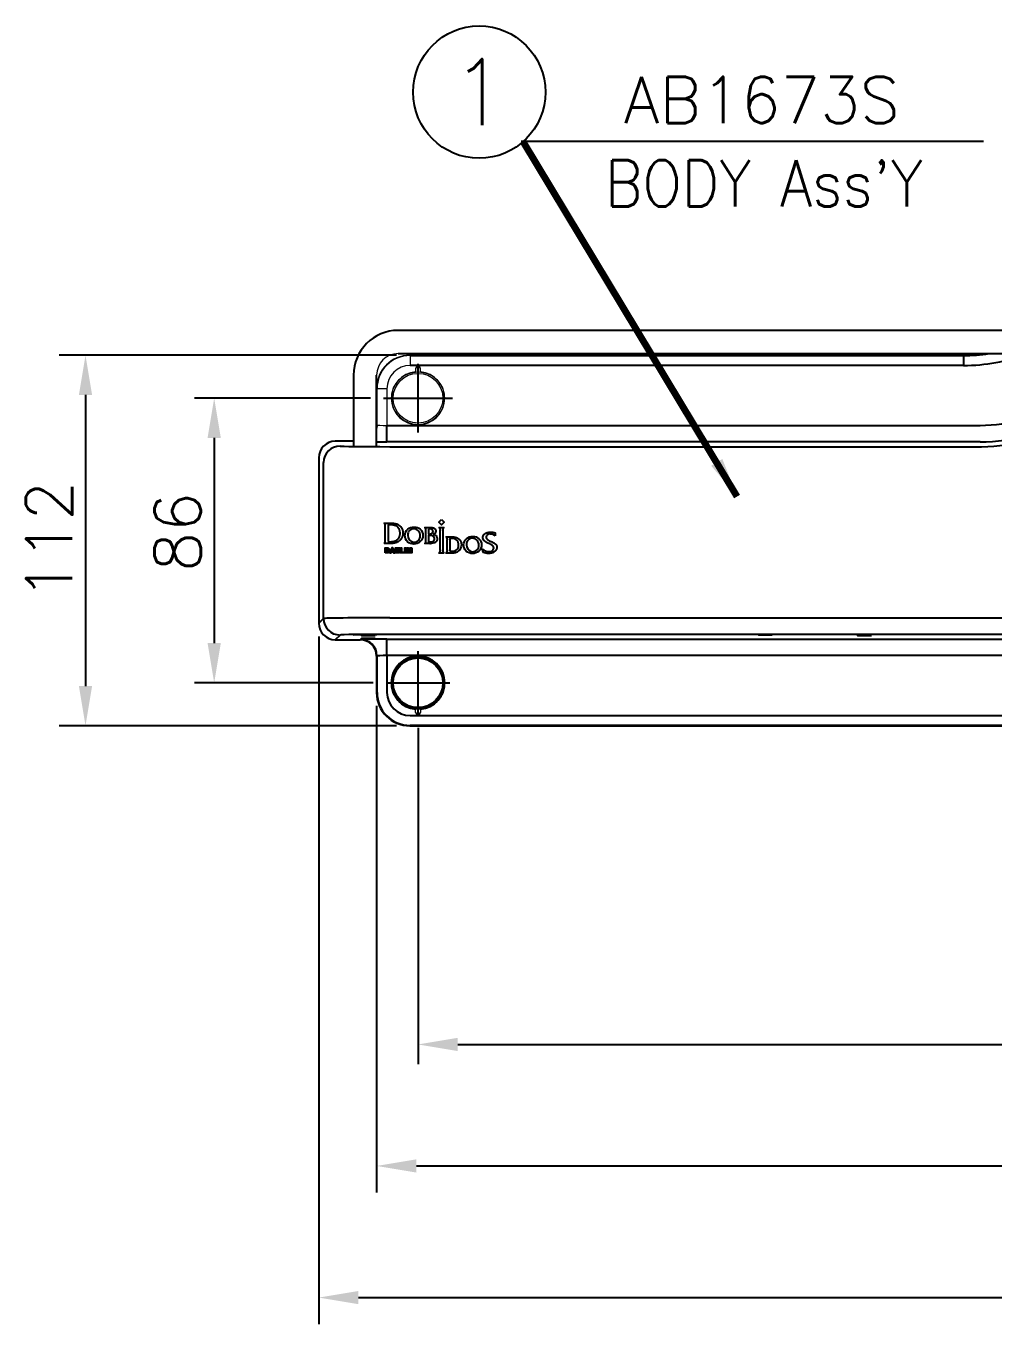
# Model space of a CAD drawing. Extents: x 14808 to 20058, y -13198 to -11680.
# Drawn here: x 18459.2 to 18532.3, y -12390.8 to -12292.7 of the extents above; entities that cross this region are included whole.
import ezdxf
from ezdxf.enums import TextEntityAlignment as Align

# ---------------------------------------------------------------- set-up
doc = ezdxf.new("R2010")
doc.units = 0
doc.header["$LTSCALE"] = 7
doc.header["$MEASUREMENT"] = 0
doc.linetypes.add('CENTER', pattern=[2, 1.25, -0.25, 0.25, -0.25])
doc.layers.get('0').update_dxf_attribs({"color": 2, "linetype": 'CONTINUOUS'})
for name, color, linetype in [('00_COMPONENTS', 7, 'CONTINUOUS'), ('CL', 1, 'CENTER'), ('D', 2, 'CONTINUOUS'), ('DWG', 7, 'CONTINUOUS')]:
    doc.layers.add(name, color=color, linetype=linetype)
doc.styles.add('GHS', font='romans', dxfattribs={"bigfont": 'ghs'})
doc.dimstyles.new('STANDARD$7', dxfattribs={"dimtxt": 3.5, "dimasz": 3, "dimexe": 1, "dimexo": 0.0625, "dimgap": 1, "dimtad": 1, "dimdec": 4, "dimzin": 0, "dimdsep": 46, "dimtxsty": 'GHS', "dimcen": 1, "dimclrt": 2, "dimadec": 0, "dimazin": 0, "dimtfac": 1, "dimtdec": 4, "dimtofl": 0, "dimtmove": 0, "dimatfit": 3, "dimfxl": 1, "dimtolj": 1, "dimtzin": 0, "dimarcsym": 0})

msp = doc.modelspace()

# ---------------------------------------------------------------- linework, layer by layer
at = {"color": 7, "linetype": 'Continuous', "lineweight": 15}
for p, q in [((18488.184, -12317.579), (18488.21, -12317.605)), ((18488.21, -12317.605), (18488.21, -12318.355)), ((18488.63, -12318.588), (18488.622, -12318.579)), ((18488.622, -12318.579), (18488.622, -12318.825)), ((18488.627, -12318.838), (18488.627, -12318.829)), ((18488.63, -12318.588), (18488.63, -12318.838)), ((18488.747, -12318.454), (18488.755, -12318.463)), ((18488.872, -12318.454), (18488.747, -12318.454)), ((18488.863, -12318.463), (18488.755, -12318.463)), ((18488.863, -12318.463), (18488.872, -12318.454)), ((18488.997, -12318.579), (18488.988, -12318.588)), ((18488.988, -12318.838), (18488.988, -12318.588)), ((18488.991, -12318.829), (18488.991, -12318.838)), ((18488.997, -12318.825), (18488.997, -12318.579)), ((18485.711, -12320.105), (18485.684, -12320.079)), ((18485.684, -12320.079), (18485.684, -12322.829)), ((18485.711, -12320.105), (18486.46, -12320.105)), ((18485.711, -12322.856), (18485.711, -12320.105)), ((18486.46, -12320.105), (18486.46, -12322.881)), ((18485.684, -12322.829), (18485.711, -12322.856)), ((18488.622, -12344.579), (18488.622, -12344.333)), ((18488.627, -12344.32), (18488.627, -12344.329)), ((18488.63, -12344.57), (18488.63, -12344.321)), ((18488.988, -12344.321), (18488.988, -12344.57)), ((18488.991, -12344.329), (18488.991, -12344.32)), ((18488.997, -12344.333), (18488.997, -12344.579)), ((18488.622, -12344.579), (18488.63, -12344.57)), ((18488.755, -12344.695), (18488.747, -12344.704)), ((18488.872, -12344.704), (18488.747, -12344.704)), ((18488.863, -12344.695), (18488.755, -12344.695)), ((18488.872, -12344.704), (18488.863, -12344.695)), ((18488.988, -12344.57), (18488.997, -12344.579))]:
    msp.add_line(p, q, dxfattribs=at)
for points in [[(18486.336, -12332.52), (18486.335, -12332.124), (18486.471, -12332.124), (18486.56, -12332.135), (18486.617, -12332.17), (18486.657, -12332.235), (18486.671, -12332.319), (18486.66, -12332.398), (18486.627, -12332.462), (18486.568, -12332.506), (18486.481, -12332.52), (18486.336, -12332.52)], [(18486.417, -12332.454), (18486.476, -12332.454), (18486.531, -12332.447), (18486.562, -12332.423), (18486.583, -12332.38), (18486.59, -12332.323), (18486.582, -12332.263), (18486.56, -12332.22), (18486.528, -12332.197), (18486.472, -12332.19), (18486.417, -12332.19), (18486.417, -12332.454)], [(18486.869, -12332.124), (18486.823, -12332.124), (18486.681, -12332.52), (18486.767, -12332.52), (18486.798, -12332.439), (18486.94, -12332.439), (18486.966, -12332.52), (18487.057, -12332.52), (18486.915, -12332.124), (18486.869, -12332.124)], [(18486.869, -12332.368), (18486.818, -12332.368), (18486.869, -12332.215), (18486.92, -12332.368), (18486.869, -12332.368)], [(18487.408, -12332.52), (18487.108, -12332.52), (18487.108, -12332.124), (18487.398, -12332.124), (18487.398, -12332.195), (18487.189, -12332.195), (18487.189, -12332.276), (18487.377, -12332.276), (18487.377, -12332.347), (18487.189, -12332.347), (18487.189, -12332.449), (18487.408, -12332.449), (18487.408, -12332.52)], [(18487.474, -12332.124), (18487.555, -12332.124), (18487.555, -12332.449), (18487.753, -12332.449), (18487.753, -12332.52), (18487.474, -12332.52), (18487.474, -12332.124)], [(18487.885, -12332.124), (18487.885, -12332.52), (18487.804, -12332.52), (18487.804, -12332.124), (18487.885, -12332.124)], [(18488.348, -12332.124), (18488.348, -12332.52), (18488.272, -12332.52), (18488.272, -12332.185), (18488.195, -12332.52), (18488.114, -12332.52), (18488.038, -12332.185), (18488.038, -12332.52), (18487.962, -12332.52), (18487.962, -12332.124), (18488.084, -12332.124), (18488.155, -12332.434), (18488.226, -12332.124), (18488.348, -12332.124)]]:
    msp.add_lwpolyline(points)
for radius in [2, 2, 1.998, 1.879]:
    msp.add_circle((18488.809, -12320.829), radius, dxfattribs=at)
for centre, radius, start, end in [((18487.309, -12319.079), 1.625, 90, 180), ((18488.809, -12320.829), 2.013, 95.34587, 84.65413), ((18488.809, -12320.829), 2.008, 95.19469, 84.80531)]:
    msp.add_arc(centre, radius, start, end, dxfattribs=at)
for centre, major_axis, ratio, start_param, end_param in [((18488.184, -12320.079), (-1.768, 1.768), 0.999829, 5.497873, 7.068498), ((18488.211, -12320.106), (1.768, -1.768), 0.999931, 2.35628, 3.926905), ((18488.211, -12320.106), (-1.238, 1.238), 0.999829, 5.497873, 7.068498), ((18488.747, -12318.579), (-0.0884, 0.0884), 0.999695, 5.497939, 7.068431), ((18485.601, -12320.829), (4.278, 0), 0.661476, 0.784892, 0.786766), ((18488.755, -12318.588), (-0.0884, 0.0884), 0.999695, 5.497939, 7.068431), ((18488.863, -12318.588), (0.0884, 0.0884), 0.999695, 5.497939, 7.068431), ((18488.872, -12318.579), (0.0884, 0.0884), 0.999695, 5.497939, 7.068431), ((18492.018, -12320.829), (4.278, 0), 0.661476, 2.354826, 2.356701), ((18486.46, -12322.855), (0.75, 0), 0.034909, 3.154683, 4.712389), ((18485.601, -12342.329), (4.278, 0), 0.661476, 5.496419, 5.498294), ((18492.018, -12342.329), (4.278, 0), 0.661476, 3.926484, 3.928359), ((18488.747, -12344.579), (-0.0884, -0.0884), 0.999695, 5.497939, 7.068431), ((18488.755, -12344.57), (-0.0884, -0.0884), 0.999695, 5.497939, 7.068431), ((18488.863, -12344.57), (0.0884, -0.0884), 0.999695, 5.497939, 7.068431), ((18488.872, -12344.579), (0.0884, -0.0884), 0.999695, 5.497939, 7.068431)]:
    msp.add_ellipse(centre, major_axis=major_axis, ratio=ratio, start_param=start_param, end_param=end_param, dxfattribs=at)
at = {"layer": '00_COMPONENTS', "color": 7, "linetype": 'Continuous'}
for p, q in [((18548.323, -12315.704), (18487.309, -12315.704)), ((18487.309, -12317.454), (18545.698, -12317.454)), ((18530.025, -12317.579), (18488.184, -12317.579)), ((18488.21, -12317.605), (18530.033, -12317.605)), ((18530.033, -12317.605), (18530.025, -12317.579)), ((18530.033, -12317.605), (18530.033, -12318.355)), ((18530.033, -12318.355), (18488.21, -12318.355)), ((18483.934, -12319.079), (18483.934, -12324.468)), ((18485.684, -12324.468), (18485.684, -12319.079)), ((18486.46, -12324.131), (18486.46, -12322.881)), ((18486.46, -12322.881), (18531.291, -12322.881)), ((18483.934, -12324.079), (18482.559, -12324.079)), ((18531.291, -12324.131), (18486.46, -12324.131)), ((18486.67, -12324.488), (18531.399, -12324.488)), ((18481.309, -12325.329), (18481.309, -12337.829)), ((18481.67, -12337.468), (18481.67, -12325.69)), ((18481.309, -12337.829), (18481.67, -12337.468)), ((18486.67, -12337.42), (18553.299, -12337.42)), ((18482.92, -12338.718), (18482.559, -12339.079)), ((18482.559, -12339.079), (18484.434, -12339.079)), ((18484.434, -12339.079), (18484.461, -12339.053)), ((18486.46, -12340.277), (18486.46, -12339.027)), ((18486.46, -12339.027), (18534.309, -12339.027)), ((18553.342, -12338.67), (18486.67, -12338.67)), ((18485.711, -12340.303), (18485.684, -12340.329)), ((18485.684, -12340.329), (18485.684, -12343.079)), ((18485.711, -12343.053), (18485.711, -12340.303)), ((18486.46, -12340.277), (18486.46, -12343.053)), ((18534.309, -12340.277), (18486.46, -12340.277)), ((18485.684, -12343.079), (18485.711, -12343.053)), ((18488.21, -12344.803), (18534.384, -12344.803)), ((18488.21, -12345.553), (18488.184, -12345.579)), ((18488.184, -12345.579), (18534.384, -12345.579)), ((18534.384, -12345.553), (18488.21, -12345.553))]:
    msp.add_line(p, q, dxfattribs=at)
at = {"layer": '00_COMPONENTS', "color": 7, "linetype": 'Continuous', "flags": 128}
msp.add_lwpolyline([(18485.684, -12323.11), (18485.686, -12323.099), (18485.711, -12322.856)], dxfattribs=at)
at = {"layer": '00_COMPONENTS', "color": 7, "linetype": 'Continuous'}
for radius in [2, 2, 1.998, 1.879]:
    msp.add_circle((18488.809, -12342.329), radius, dxfattribs=at)
for centre, radius, start, end in [((18487.309, -12319.079), 3.375, 90, 180), ((18482.92, -12325.69), 1.25, 90.01165, 179.98862), ((18482.92, -12337.468), 1.25, 180.01141, 269.98829), ((18484.46, -12340.303), 1.25, 0.01166, 89.98838), ((18488.809, -12342.329), 2.013, 275.34587, 264.65413), ((18488.809, -12342.329), 2.008, 275.19469, 264.80531)]:
    msp.add_arc(centre, radius, start, end, dxfattribs=at)
for centre, major_axis, ratio, start_param, end_param in [((18530.024, -12305.078), (3.623, -11.965), 0.999906, 5.98921, 6.130743), ((18530.032, -12305.104), (-3.623, 11.965), 0.999895, 2.847617, 3.003365), ((18530.032, -12305.104), (3.84, -12.683), 0.999906, 5.98921, 6.360149), ((18531.29, -12311.63), (-3.26, 10.768), 0.999906, 2.847617, 3.435568), ((18531.29, -12311.63), (-3.623, 11.965), 0.999925, 2.847617, 3.435568), ((18531.398, -12311.987), (-3.623, 11.965), 0.999888, 2.847617, 3.435568), ((18482.559, -12325.329), (-0.884, 0.884), 0.999829, 5.497873, 7.068498), ((18486.67, -12324.439), (3.75, 0), 0.013091, 3.154683, 4.712389), ((18484.809, -12324.465), (0.9, 0), 0.013091, 2.905341, 4.712389), ((18484.809, -12324.465), (0.9, 0), 0.013091, 4.712389, 6.519437), ((18486.46, -12324.105), (2, 0), 0.013091, 4.313795, 4.712389), ((18486.67, -12337.469), (5, 0), 0.009818, 1.570796, 3.128503), ((18482.559, -12337.829), (-0.884, -0.884), 0.999829, 5.497873, 7.068498), ((18486.67, -12338.719), (3.75, 0), 0.013091, 1.570796, 3.128503), ((18484.434, -12340.329), (0.884, 0.884), 0.999829, 5.497873, 7.068498), ((18486.46, -12339.053), (2, 0), 0.013091, 1.570796, 3.128503), ((18486.46, -12340.303), (0.75, 0), 0.034909, 1.570796, 3.128503), ((18488.184, -12343.079), (-1.768, -1.768), 0.999829, 5.497873, 7.068498), ((18488.211, -12343.053), (1.768, 1.768), 0.999931, 2.35628, 3.926905), ((18488.211, -12343.053), (-1.238, -1.238), 0.999829, 5.497873, 7.068498)]:
    msp.add_ellipse(centre, major_axis=major_axis, ratio=ratio, start_param=start_param, end_param=end_param, dxfattribs=at)
for centre, major_axis in [((18484.809, -12338.693), (0.875, 0)), ((18485.059, -12338.752), (0.525, 0)), ((18485.059, -12338.981), (0.525, 0)), ((18515.059, -12338.703), (0.525, 0)), ((18522.559, -12338.752), (0.525, 0))]:
    msp.add_ellipse(centre, major_axis=major_axis, ratio=0.013091, dxfattribs=at)
at = {"layer": 'CL'}
for p, q in [((18488.809, -12323.429), (18488.809, -12318.229)), ((18486.209, -12320.829), (18491.409, -12320.829)), ((18488.809, -12344.729), (18488.809, -12339.929)), ((18486.409, -12342.329), (18491.209, -12342.329))]:
    msp.add_line(p, q, dxfattribs=at)
at = {"layer": 'D', "ltscale": 0.5}
msp.add_line((18531.544, -12301.442), (18496.616, -12301.442), dxfattribs=at)
at = {"layer": 'D'}
for p, q in [((18487.184, -12317.579), (18461.681, -12317.579)), ((18463.681, -12320.579), (18463.681, -12342.579)), ((18485.209, -12320.829), (18471.907, -12320.829)), ((18473.407, -12323.829), (18473.407, -12339.329)), ((18481.309, -12338.829), (18481.309, -12390.781)), ((18485.409, -12342.329), (18471.907, -12342.329)), ((18485.684, -12344.079), (18485.684, -12380.836)), ((18487.184, -12345.579), (18461.681, -12345.579)), ((18488.809, -12345.729), (18488.809, -12371.154)), ((18491.809, -12369.654), (18583.309, -12369.654)), ((18488.684, -12378.836), (18586.434, -12378.836)), ((18484.309, -12388.781), (18590.809, -12388.781))]:
    msp.add_line(p, q, dxfattribs=at)
for points in [[(18486.246, -12331.802, 0.243656), (18486.335, -12331.551), (18486.335, -12331.514), (18486.335, -12331.473), (18486.335, -12330.577), (18486.335, -12330.541), (18486.336, -12330.499, 0.236351), (18486.259, -12330.264), (18486.8, -12330.264), (18486.849, -12330.265), (18486.873, -12330.266), (18486.897, -12330.267), (18486.921, -12330.269), (18486.945, -12330.272), (18486.968, -12330.274), (18486.99, -12330.277), (18487.013, -12330.281), (18487.035, -12330.285), (18487.057, -12330.289), (18487.078, -12330.294), (18487.099, -12330.299), (18487.12, -12330.304), (18487.14, -12330.31), (18487.161, -12330.316), (18487.18, -12330.323), (18487.2, -12330.33), (18487.219, -12330.338), (18487.237, -12330.345), (18487.256, -12330.353), (18487.274, -12330.362), (18487.291, -12330.371), (18487.309, -12330.38), (18487.326, -12330.39), (18487.342, -12330.4), (18487.358, -12330.41), (18487.374, -12330.421), (18487.389, -12330.432), (18487.404, -12330.443), (18487.419, -12330.455), (18487.433, -12330.467), (18487.447, -12330.479), (18487.461, -12330.492), (18487.474, -12330.505), (18487.486, -12330.518), (18487.499, -12330.532), (18487.51, -12330.546), (18487.522, -12330.561), (18487.533, -12330.575), (18487.543, -12330.59), (18487.554, -12330.606), (18487.563, -12330.621), (18487.573, -12330.637), (18487.582, -12330.654), (18487.59, -12330.67), (18487.598, -12330.687), (18487.606, -12330.704), (18487.613, -12330.722), (18487.62, -12330.74), (18487.626, -12330.758), (18487.632, -12330.776), (18487.637, -12330.795), (18487.642, -12330.814), (18487.647, -12330.833), (18487.651, -12330.853), (18487.654, -12330.873), (18487.657, -12330.893), (18487.66, -12330.913), (18487.662, -12330.934), (18487.664, -12330.954), (18487.665, -12330.976), (18487.666, -12330.997), (18487.666, -12331.019), (18487.666, -12331.04), (18487.665, -12331.062), (18487.664, -12331.083), (18487.662, -12331.104), (18487.66, -12331.124), (18487.657, -12331.145), (18487.653, -12331.165), (18487.65, -12331.185), (18487.645, -12331.205), (18487.64, -12331.224), (18487.635, -12331.243), (18487.629, -12331.262), (18487.623, -12331.281), (18487.616, -12331.3), (18487.609, -12331.318), (18487.602, -12331.336), (18487.594, -12331.353), (18487.585, -12331.371), (18487.576, -12331.388), (18487.567, -12331.405), (18487.557, -12331.421), (18487.546, -12331.438), (18487.536, -12331.454), (18487.525, -12331.469), (18487.513, -12331.485), (18487.501, -12331.5), (18487.489, -12331.514), (18487.476, -12331.529), (18487.463, -12331.543), (18487.449, -12331.557), (18487.435, -12331.57), (18487.421, -12331.583), (18487.406, -12331.596), (18487.391, -12331.609), (18487.376, -12331.621), (18487.36, -12331.632), (18487.344, -12331.644), (18487.327, -12331.655), (18487.31, -12331.666), (18487.293, -12331.676), (18487.275, -12331.686), (18487.257, -12331.695), (18487.239, -12331.705), (18487.221, -12331.713), (18487.202, -12331.722), (18487.183, -12331.73), (18487.163, -12331.737), (18487.143, -12331.745), (18487.123, -12331.751), (18487.103, -12331.758), (18487.082, -12331.764), (18487.061, -12331.769), (18487.04, -12331.774), (18487.018, -12331.779), (18486.996, -12331.784), (18486.974, -12331.787), (18486.952, -12331.791), (18486.929, -12331.794), (18486.906, -12331.796), (18486.883, -12331.798), (18486.859, -12331.8), (18486.836, -12331.801), (18486.812, -12331.802), (18486.788, -12331.802), (18486.246, -12331.802)], [(18488.514, -12330.558, -0.42023), (18489.18, -12331.189, -0.419676), (18488.495, -12331.845, -0.424465), (18487.815, -12331.199, -0.421392), (18488.514, -12330.558)], [(18488.501, -12330.692, 0.44388), (18488.028, -12331.182, 0.412579), (18488.504, -12331.711, 0.443438), (18488.968, -12331.227, 0.422983), (18488.501, -12330.692)], [(18489.963, -12331.102, -0.373228), (18490.267, -12331.432, -0.285244), (18490.043, -12331.757, -0.113927), (18489.626, -12331.815), (18489.319, -12331.815), (18489.319, -12331.81, 0.289977), (18489.401, -12331.553), (18489.401, -12330.851, 0.295214), (18489.319, -12330.595), (18489.319, -12330.59), (18489.76, -12330.59), (18489.783, -12330.59), (18489.805, -12330.591), (18489.827, -12330.593), (18489.848, -12330.595), (18489.868, -12330.597), (18489.887, -12330.601), (18489.897, -12330.602), (18489.906, -12330.604), (18489.916, -12330.607), (18489.925, -12330.609), (18489.934, -12330.611), (18489.942, -12330.614), (18489.951, -12330.616), (18489.959, -12330.619), (18489.968, -12330.622), (18489.976, -12330.625), (18489.984, -12330.628), (18489.991, -12330.632), (18489.999, -12330.635), (18490.006, -12330.639), (18490.014, -12330.642), (18490.021, -12330.646), (18490.028, -12330.65), (18490.034, -12330.654), (18490.041, -12330.658), (18490.047, -12330.663), (18490.053, -12330.667), (18490.059, -12330.672), (18490.065, -12330.676), (18490.071, -12330.681), (18490.076, -12330.686), (18490.081, -12330.691), (18490.086, -12330.696), (18490.091, -12330.702), (18490.096, -12330.707), (18490.1, -12330.713), (18490.105, -12330.718), (18490.109, -12330.724), (18490.113, -12330.73), (18490.116, -12330.736), (18490.12, -12330.742), (18490.123, -12330.748), (18490.126, -12330.754), (18490.129, -12330.76), (18490.132, -12330.767), (18490.135, -12330.773), (18490.137, -12330.78), (18490.139, -12330.787), (18490.141, -12330.794), (18490.143, -12330.801), (18490.144, -12330.808), (18490.146, -12330.815), (18490.147, -12330.822), (18490.148, -12330.83), (18490.149, -12330.837), (18490.149, -12330.845), (18490.149, -12330.852), (18490.149, -12330.86, -0.323791), (18489.963, -12331.102)], [(18490.767, -12332.526), (18490.413, -12332.526), (18490.413, -12332.521, 0.291867), (18490.495, -12332.265), (18490.495, -12330.852, 0.294848), (18490.413, -12330.595), (18490.413, -12330.59), (18490.767, -12330.59), (18490.767, -12330.595, 0.2882), (18490.685, -12330.852), (18490.685, -12332.265, 0.290315), (18490.767, -12332.521), (18490.767, -12332.526)], [(18489.753, -12331.681, 0.476995), (18490.06, -12331.448, 0.446221), (18489.721, -12331.199), (18489.591, -12331.206), (18489.591, -12331.666), (18489.753, -12331.681)], [(18492.086, -12331.903, -0.44276), (18491.388, -12332.527), (18490.941, -12332.527), (18490.941, -12332.521, 0.280542), (18491.023, -12332.259), (18491.023, -12331.557, 0.310287), (18490.941, -12331.307), (18490.941, -12331.302), (18491.397, -12331.302), (18491.436, -12331.302), (18491.456, -12331.303), (18491.475, -12331.304), (18491.494, -12331.306), (18491.512, -12331.308), (18491.531, -12331.31), (18491.549, -12331.312), (18491.566, -12331.315), (18491.584, -12331.318), (18491.601, -12331.322), (18491.618, -12331.325), (18491.635, -12331.33), (18491.652, -12331.334), (18491.668, -12331.339), (18491.684, -12331.344), (18491.7, -12331.349), (18491.715, -12331.355), (18491.73, -12331.36), (18491.745, -12331.367), (18491.76, -12331.373), (18491.774, -12331.38), (18491.788, -12331.387), (18491.802, -12331.394), (18491.815, -12331.402), (18491.828, -12331.41), (18491.841, -12331.418), (18491.854, -12331.427), (18491.866, -12331.435), (18491.878, -12331.445), (18491.89, -12331.454), (18491.901, -12331.464), (18491.912, -12331.473), (18491.923, -12331.484), (18491.933, -12331.494), (18491.943, -12331.505), (18491.953, -12331.516), (18491.962, -12331.527), (18491.971, -12331.538), (18491.98, -12331.55), (18491.989, -12331.562), (18491.997, -12331.574), (18492.004, -12331.587), (18492.012, -12331.6), (18492.019, -12331.612), (18492.026, -12331.626), (18492.032, -12331.639), (18492.038, -12331.653), (18492.044, -12331.667), (18492.049, -12331.681), (18492.054, -12331.695), (18492.059, -12331.71), (18492.063, -12331.725), (18492.067, -12331.74), (18492.071, -12331.755), (18492.074, -12331.771), (18492.077, -12331.787), (18492.079, -12331.803), (18492.081, -12331.819), (18492.083, -12331.835), (18492.084, -12331.852), (18492.085, -12331.869), (18492.086, -12331.886), (18492.086, -12331.903)], [(18491.213, -12332.38), (18491.349, -12332.393, 0.453578), (18491.874, -12331.926, 0.48581), (18491.38, -12331.436), (18491.213, -12331.456), (18491.213, -12332.38)], [(18492.951, -12331.27, -0.420245), (18493.618, -12331.901, -0.419716), (18492.932, -12332.557, -0.424441), (18492.253, -12331.911, -0.421405), (18492.951, -12331.27)], [(18492.938, -12331.404, 0.443865), (18492.465, -12331.894, 0.412591), (18492.942, -12332.423, 0.443471), (18493.405, -12331.939, 0.423026), (18492.938, -12331.404)], [(18494.636, -12331.22, 0.173483), (18494.277, -12331.088, 0.426893), (18493.956, -12331.319), (18493.956, -12331.323), (18493.956, -12331.327), (18493.956, -12331.33), (18493.957, -12331.334), (18493.957, -12331.338), (18493.957, -12331.341), (18493.958, -12331.345), (18493.958, -12331.348), (18493.959, -12331.352), (18493.959, -12331.355), (18493.96, -12331.359), (18493.961, -12331.362), (18493.961, -12331.366), (18493.962, -12331.369), (18493.963, -12331.372), (18493.964, -12331.376), (18493.965, -12331.379), (18493.966, -12331.382), (18493.967, -12331.386), (18493.969, -12331.389), (18493.97, -12331.392), (18493.971, -12331.395), (18493.974, -12331.402), (18493.977, -12331.408), (18493.98, -12331.414), (18493.984, -12331.42), (18493.987, -12331.426), (18493.991, -12331.432), (18493.995, -12331.438), (18493.999, -12331.443), (18494.004, -12331.449), (18494.008, -12331.455), (18494.013, -12331.46), (18494.018, -12331.466), (18494.023, -12331.471), (18494.028, -12331.476), (18494.034, -12331.481), (18494.04, -12331.487), (18494.045, -12331.492), (18494.051, -12331.497), (18494.057, -12331.502), (18494.07, -12331.511), (18494.083, -12331.521), (18494.097, -12331.53), (18494.111, -12331.539), (18494.126, -12331.548), (18494.141, -12331.557), (18494.157, -12331.566), (18494.189, -12331.583), (18494.222, -12331.6), (18494.257, -12331.616), (18494.327, -12331.649), (18494.41, -12331.687), (18494.45, -12331.707), (18494.49, -12331.727), (18494.528, -12331.748), (18494.547, -12331.758), (18494.565, -12331.77), (18494.583, -12331.781), (18494.6, -12331.793), (18494.617, -12331.805), (18494.633, -12331.817), (18494.641, -12331.823), (18494.648, -12331.83), (18494.656, -12331.836), (18494.663, -12331.843), (18494.67, -12331.849), (18494.677, -12331.856), (18494.684, -12331.863), (18494.69, -12331.87), (18494.697, -12331.877), (18494.703, -12331.885), (18494.709, -12331.892), (18494.714, -12331.9), (18494.72, -12331.907), (18494.725, -12331.915), (18494.73, -12331.923), (18494.735, -12331.931), (18494.739, -12331.939), (18494.744, -12331.947), (18494.748, -12331.956), (18494.751, -12331.964), (18494.755, -12331.973), (18494.758, -12331.982), (18494.761, -12331.991), (18494.764, -12332), (18494.766, -12332.01), (18494.768, -12332.019), (18494.77, -12332.029), (18494.771, -12332.039), (18494.772, -12332.049), (18494.773, -12332.059), (18494.774, -12332.069), (18494.774, -12332.08), (18494.774, -12332.091), (18494.773, -12332.102), (18494.772, -12332.112), (18494.771, -12332.123), (18494.769, -12332.134), (18494.768, -12332.145), (18494.765, -12332.156), (18494.763, -12332.166), (18494.76, -12332.177), (18494.757, -12332.188), (18494.753, -12332.199), (18494.749, -12332.209), (18494.745, -12332.22), (18494.741, -12332.231), (18494.736, -12332.241), (18494.731, -12332.252), (18494.725, -12332.262), (18494.719, -12332.272), (18494.713, -12332.282), (18494.707, -12332.293), (18494.7, -12332.303), (18494.693, -12332.313), (18494.686, -12332.322), (18494.678, -12332.332), (18494.67, -12332.342), (18494.662, -12332.351), (18494.654, -12332.36), (18494.645, -12332.37), (18494.636, -12332.379), (18494.626, -12332.388), (18494.617, -12332.396), (18494.607, -12332.405), (18494.596, -12332.413), (18494.586, -12332.422), (18494.575, -12332.43), (18494.564, -12332.438), (18494.553, -12332.445), (18494.541, -12332.453), (18494.529, -12332.46), (18494.517, -12332.467), (18494.505, -12332.474), (18494.492, -12332.481), (18494.479, -12332.487), (18494.466, -12332.493), (18494.453, -12332.499), (18494.439, -12332.505), (18494.425, -12332.51), (18494.411, -12332.515), (18494.396, -12332.52), (18494.382, -12332.525), (18494.367, -12332.529), (18494.351, -12332.533), (18494.336, -12332.537), (18494.32, -12332.54), (18494.305, -12332.544), (18494.288, -12332.546), (18494.272, -12332.549), (18494.255, -12332.551), (18494.239, -12332.553), (18494.222, -12332.555), (18494.204, -12332.556), (18494.187, -12332.557), (18494.169, -12332.557), (18494.151, -12332.558, -0.086778), (18493.738, -12332.489), (18493.68, -12332.241, 0.161999), (18494.177, -12332.416, 0.38441), (18494.532, -12332.154), (18494.532, -12332.145), (18494.531, -12332.137), (18494.531, -12332.129), (18494.53, -12332.121), (18494.529, -12332.113), (18494.527, -12332.105), (18494.526, -12332.098), (18494.524, -12332.09), (18494.522, -12332.083), (18494.519, -12332.076), (18494.517, -12332.069), (18494.514, -12332.062), (18494.511, -12332.055), (18494.508, -12332.048), (18494.504, -12332.042), (18494.501, -12332.035), (18494.497, -12332.029), (18494.493, -12332.023), (18494.489, -12332.016), (18494.484, -12332.01), (18494.48, -12332.004), (18494.475, -12331.999), (18494.47, -12331.993), (18494.465, -12331.987), (18494.46, -12331.982), (18494.454, -12331.976), (18494.448, -12331.971), (18494.443, -12331.965), (18494.437, -12331.96), (18494.431, -12331.955), (18494.424, -12331.95), (18494.418, -12331.945), (18494.405, -12331.935), (18494.391, -12331.925), (18494.377, -12331.916), (18494.362, -12331.907), (18494.347, -12331.898), (18494.332, -12331.889), (18494.3, -12331.872), (18494.266, -12331.855), (18494.232, -12331.839), (18494.161, -12331.807), (18494.079, -12331.77), (18494.038, -12331.751), (18493.999, -12331.73), (18493.979, -12331.72), (18493.96, -12331.709), (18493.941, -12331.698), (18493.923, -12331.687), (18493.905, -12331.675), (18493.888, -12331.663), (18493.871, -12331.651), (18493.863, -12331.644), (18493.855, -12331.638), (18493.847, -12331.631), (18493.84, -12331.624), (18493.832, -12331.617), (18493.825, -12331.61), (18493.818, -12331.603), (18493.811, -12331.596), (18493.804, -12331.588), (18493.798, -12331.581), (18493.791, -12331.573), (18493.785, -12331.565), (18493.779, -12331.557), (18493.774, -12331.549), (18493.768, -12331.54), (18493.763, -12331.532), (18493.758, -12331.523), (18493.753, -12331.514), (18493.749, -12331.505), (18493.744, -12331.496), (18493.74, -12331.486), (18493.737, -12331.477), (18493.733, -12331.467), (18493.73, -12331.457), (18493.727, -12331.447), (18493.724, -12331.436), (18493.722, -12331.426), (18493.72, -12331.415), (18493.718, -12331.404), (18493.717, -12331.393), (18493.716, -12331.381), (18493.715, -12331.369), (18493.714, -12331.358), (18493.714, -12331.345), (18493.714, -12331.332), (18493.715, -12331.318), (18493.716, -12331.312), (18493.716, -12331.305), (18493.717, -12331.299), (18493.718, -12331.292), (18493.719, -12331.286), (18493.72, -12331.28), (18493.721, -12331.274), (18493.722, -12331.267), (18493.723, -12331.261), (18493.725, -12331.255), (18493.726, -12331.25), (18493.728, -12331.244), (18493.73, -12331.238), (18493.732, -12331.232), (18493.734, -12331.227), (18493.736, -12331.221), (18493.738, -12331.215), (18493.74, -12331.21), (18493.742, -12331.205), (18493.745, -12331.199), (18493.747, -12331.194), (18493.75, -12331.189), (18493.753, -12331.184), (18493.755, -12331.178), (18493.758, -12331.173), (18493.761, -12331.168), (18493.764, -12331.164), (18493.767, -12331.159), (18493.771, -12331.154), (18493.774, -12331.149), (18493.781, -12331.14), (18493.788, -12331.131), (18493.795, -12331.122), (18493.803, -12331.114), (18493.811, -12331.106), (18493.819, -12331.097), (18493.828, -12331.09), (18493.836, -12331.082), (18493.845, -12331.075), (18493.855, -12331.068), (18493.864, -12331.061), (18493.874, -12331.054), (18493.884, -12331.048), (18493.894, -12331.041), (18493.904, -12331.035), (18493.915, -12331.03), (18493.926, -12331.024), (18493.937, -12331.019), (18493.948, -12331.013), (18493.959, -12331.009), (18493.971, -12331.004), (18493.982, -12330.999), (18493.994, -12330.995), (18494.006, -12330.991), (18494.018, -12330.987), (18494.042, -12330.98), (18494.067, -12330.973), (18494.092, -12330.967), (18494.117, -12330.962), (18494.143, -12330.958), (18494.168, -12330.954), (18494.194, -12330.951), (18494.22, -12330.949), (18494.245, -12330.948), (18494.271, -12330.947), (18494.296, -12330.946, -0.073499), (18494.636, -12330.995), (18494.636, -12331.22)]]:
    msp.add_lwpolyline(points, format="xyb", dxfattribs=at)
for points in [[(18486.544, -12331.648), (18486.555, -12331.65), (18486.74, -12331.667), (18486.771, -12331.667), (18486.802, -12331.665), (18486.833, -12331.663), (18486.865, -12331.659), (18486.897, -12331.655), (18486.928, -12331.649), (18486.944, -12331.646), (18486.959, -12331.642), (18486.975, -12331.639), (18486.99, -12331.635), (18487.006, -12331.63), (18487.021, -12331.626), (18487.036, -12331.621), (18487.052, -12331.616), (18487.067, -12331.61), (18487.081, -12331.604), (18487.096, -12331.598), (18487.111, -12331.592), (18487.125, -12331.585), (18487.139, -12331.578), (18487.154, -12331.57), (18487.167, -12331.563), (18487.181, -12331.555), (18487.195, -12331.546), (18487.208, -12331.538), (18487.221, -12331.529), (18487.234, -12331.519), (18487.246, -12331.51), (18487.258, -12331.5), (18487.27, -12331.489), (18487.282, -12331.479), (18487.293, -12331.468), (18487.305, -12331.456), (18487.315, -12331.445), (18487.326, -12331.432), (18487.336, -12331.42), (18487.346, -12331.407), (18487.355, -12331.394), (18487.364, -12331.38), (18487.373, -12331.366), (18487.381, -12331.352), (18487.389, -12331.337), (18487.397, -12331.322), (18487.404, -12331.307), (18487.411, -12331.291), (18487.417, -12331.275), (18487.423, -12331.258), (18487.428, -12331.241), (18487.433, -12331.223), (18487.437, -12331.205), (18487.441, -12331.187), (18487.445, -12331.169), (18487.448, -12331.149), (18487.45, -12331.13), (18487.452, -12331.11), (18487.454, -12331.09), (18487.454, -12331.069), (18487.455, -12331.048), (18487.454, -12331.028), (18487.454, -12331.009), (18487.453, -12330.99), (18487.452, -12330.971), (18487.45, -12330.953), (18487.448, -12330.935), (18487.446, -12330.917), (18487.444, -12330.9), (18487.441, -12330.882), (18487.437, -12330.865), (18487.434, -12330.849), (18487.43, -12330.832), (18487.425, -12330.816), (18487.421, -12330.801), (18487.416, -12330.785), (18487.411, -12330.77), (18487.405, -12330.755), (18487.399, -12330.74), (18487.393, -12330.726), (18487.386, -12330.712), (18487.379, -12330.698), (18487.372, -12330.685), (18487.364, -12330.671), (18487.356, -12330.659), (18487.348, -12330.646), (18487.339, -12330.634), (18487.33, -12330.622), (18487.321, -12330.61), (18487.312, -12330.599), (18487.302, -12330.588), (18487.291, -12330.577), (18487.281, -12330.566), (18487.27, -12330.556), (18487.259, -12330.546), (18487.247, -12330.537), (18487.236, -12330.528), (18487.224, -12330.519), (18487.211, -12330.51), (18487.198, -12330.502), (18487.185, -12330.494), (18487.172, -12330.486), (18487.158, -12330.479), (18487.144, -12330.472), (18487.13, -12330.465), (18487.116, -12330.459), (18487.101, -12330.453), (18487.085, -12330.447), (18487.07, -12330.442), (18487.054, -12330.436), (18487.038, -12330.432), (18487.022, -12330.427), (18487.005, -12330.423), (18486.988, -12330.419), (18486.971, -12330.416), (18486.953, -12330.413), (18486.935, -12330.41), (18486.917, -12330.407), (18486.899, -12330.405), (18486.88, -12330.403), (18486.861, -12330.402), (18486.842, -12330.401), (18486.822, -12330.4), (18486.782, -12330.399), (18486.555, -12330.426), (18486.544, -12330.428), (18486.544, -12331.648)], [(18489.591, -12330.718), (18489.591, -12331.083), (18489.652, -12331.083), (18489.661, -12331.085), (18489.669, -12331.086), (18489.678, -12331.087), (18489.687, -12331.088), (18489.695, -12331.088), (18489.704, -12331.088), (18489.713, -12331.088), (18489.721, -12331.088), (18489.73, -12331.087), (18489.739, -12331.086), (18489.747, -12331.084), (18489.756, -12331.083), (18489.764, -12331.081), (18489.773, -12331.078), (18489.781, -12331.076), (18489.789, -12331.073), (18489.797, -12331.07), (18489.805, -12331.066), (18489.813, -12331.063), (18489.821, -12331.059), (18489.828, -12331.054), (18489.836, -12331.05), (18489.843, -12331.045), (18489.85, -12331.04), (18489.857, -12331.035), (18489.864, -12331.029), (18489.87, -12331.023), (18489.877, -12331.017), (18489.883, -12331.011), (18489.889, -12331.005), (18489.894, -12330.998), (18489.9, -12330.991), (18489.905, -12330.985), (18489.91, -12330.977), (18489.915, -12330.97), (18489.919, -12330.963), (18489.923, -12330.955), (18489.927, -12330.947), (18489.931, -12330.939), (18489.934, -12330.931), (18489.937, -12330.923), (18489.94, -12330.915), (18489.942, -12330.907), (18489.945, -12330.898), (18489.946, -12330.89), (18489.946, -12330.883), (18489.945, -12330.876), (18489.945, -12330.869), (18489.943, -12330.863), (18489.942, -12330.856), (18489.94, -12330.849), (18489.939, -12330.843), (18489.937, -12330.836), (18489.934, -12330.83), (18489.932, -12330.823), (18489.929, -12330.817), (18489.926, -12330.811), (18489.923, -12330.805), (18489.92, -12330.799), (18489.916, -12330.793), (18489.912, -12330.787), (18489.908, -12330.782), (18489.904, -12330.776), (18489.9, -12330.771), (18489.895, -12330.766), (18489.891, -12330.761), (18489.886, -12330.756), (18489.881, -12330.752), (18489.876, -12330.747), (18489.87, -12330.743), (18489.865, -12330.739), (18489.859, -12330.735), (18489.853, -12330.731), (18489.847, -12330.728), (18489.841, -12330.725), (18489.835, -12330.722), (18489.829, -12330.719), (18489.823, -12330.716), (18489.816, -12330.714), (18489.81, -12330.711), (18489.803, -12330.71), (18489.797, -12330.708), (18489.79, -12330.706), (18489.784, -12330.705), (18489.777, -12330.704), (18489.77, -12330.703), (18489.763, -12330.703), (18489.756, -12330.702), (18489.75, -12330.702), (18489.743, -12330.702), (18489.736, -12330.703), (18489.729, -12330.703), (18489.722, -12330.704), (18489.716, -12330.705), (18489.591, -12330.718)], [(18490.59, -12329.991), (18490.786, -12330.187), (18490.59, -12330.383), (18490.394, -12330.187), (18490.59, -12329.991)]]:
    msp.add_lwpolyline(points, dxfattribs=at)
at = {"layer": 'D', "ltscale": 0.5}
msp.add_circle((18493.436, -12297.7), 5, dxfattribs=at)
at = {"layer": 'D'}
for points in [[(18463.181, -12320.579), (18464.181, -12320.579), (18463.681, -12317.579)], [(18472.907, -12323.829), (18473.907, -12323.829), (18473.407, -12320.829)], [(18472.907, -12339.329), (18473.907, -12339.329), (18473.407, -12342.329)], [(18463.181, -12342.579), (18464.181, -12342.579), (18463.681, -12345.579)], [(18491.809, -12369.154), (18491.809, -12370.154), (18488.809, -12369.654)], [(18488.684, -12378.336), (18488.684, -12379.336), (18485.684, -12378.836)], [(18484.309, -12388.281), (18484.309, -12389.281), (18481.309, -12388.781)]]:
    msp.add_solid(points, dxfattribs=at)

# ---------------------------------------------------------------- texts
at = {"layer": 'D', "ltscale": 0.5, "style": 'GHS'}
msp.add_text('AB1673S', height=3.5, dxfattribs=at).set_placement((18504.359, -12300.032))
at = {"layer": 'D', "ltscale": 0.5, "style": 'GHS', "width": 0.9}
msp.add_text("BODY Ass'Y", height=3.5, dxfattribs=at).set_placement((18502.935, -12306.342))
at = {"layer": 'D', "char_height": 3.5, "attachment_point": 5, "rotation": 90, "style": 'GHS'}
for s, insert in [('\\A1;112', (18460.931, -12331.579)), ('\\A1;86', (18470.657, -12330.933))]:
    msp.add_mtext(s, dxfattribs=dict(at, insert=insert))
at = {"layer": 'DWG', "ltscale": 0.5, "style": 'GHS'}
msp.add_text('1', height=5, dxfattribs=at).set_placement((18493.436, -12297.7), align=Align.MIDDLE)

# ---------------------------------------------------------------- leaders
at = {"layer": 'D'}
msp.add_leader([(18512.937, -12328.242), (18496.754, -12301.44)], dimstyle='STANDARD$7', override={"dimexe": 1.5, "dimexo": 1, "dimtad": 0, "dimzin": 8, "dimcen": -1, "dimclrd": 256, "dimclre": 256, "dimclrt": 256, "dimadec": 4, "dimazin": 2, "dimtofl": 1, "dimtmove": 1, "dimlwd": 65535, "dimlwe": 65535}, dxfattribs=at)

doc.saveas('drawing.dxf')
